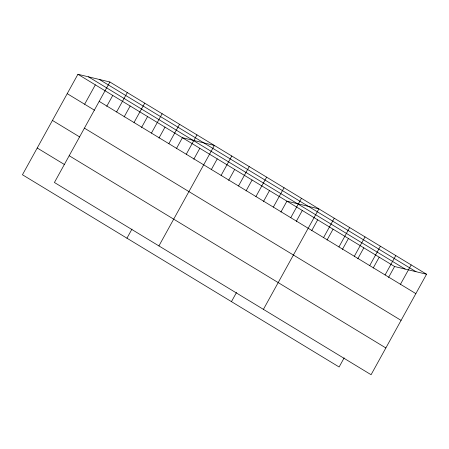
<?xml version="1.0" encoding="UTF-8"?>
<svg xmlns="http://www.w3.org/2000/svg" width="449" height="449" viewBox="0 0 449 449"><rect width="100%" height="100%" fill="white"/><g stroke="black" fill="none" stroke-linecap="round" stroke-linejoin="round"><path stroke-width="0.67" d="M109.882 82.004L54.419 182.485L371.082 374.719L426.55 274.238L109.882 82.004L77.918 74.281L22.45 174.762L339.118 366.996L344.153 357.875M84.637 104.235L95.334 84.855M106.733 106.329L112.75 95.429M116.6 111.958L127.303 92.578M124.148 116.903L130.165 106.003M134.021 122.526L144.718 103.147M141.564 127.477L147.586 116.572M151.436 133.1L162.134 113.72M158.985 138.051L165.002 127.146M168.852 143.674L179.549 124.294M126.949 238.2L131.984 229.074M176.401 148.619L182.417 137.72L214.386 145.442L158.918 245.923M186.268 154.248L196.965 134.868M193.816 159.193L199.833 148.293M211.232 169.767L217.249 158.867M221.104 175.396L231.802 156.016M228.648 180.341L234.67 169.436M238.52 185.965L249.217 166.585M246.069 190.915L252.085 180.01M255.936 196.539L266.633 177.159M263.484 201.483L269.501 190.584M273.351 207.112L284.049 187.733M231.448 301.638L236.488 292.512M280.9 212.057L286.917 201.158L318.885 208.88L263.417 309.355M290.767 217.686L301.464 198.306M296.278 221.396L302.3 210.497M311.662 230.735L317.679 219.83M323.566 237.594L334.264 218.214M327.04 240.069L333.063 229.17M338.944 246.933L349.648 227.553M342.424 249.408L348.441 238.503M354.328 256.272L365.026 236.887M357.802 258.742L363.819 247.842M369.707 265.606L380.41 246.226M373.186 268.081L379.203 257.182M385.09 274.945L395.788 255.565M388.565 277.42L394.581 266.515L426.55 274.238M400.469 284.279L411.172 264.899M99.336 79.456L415.999 271.69M88.464 76.83L405.133 269.063M77.918 74.281L394.581 266.515M99.184 101.384L415.853 293.618M67.221 93.661L94.503 110.224M84.412 128.145L401.08 320.378M52.443 120.427L79.731 136.99M69.191 155.719L385.854 347.953M37.222 148.002L64.51 164.564"/></g></svg>
